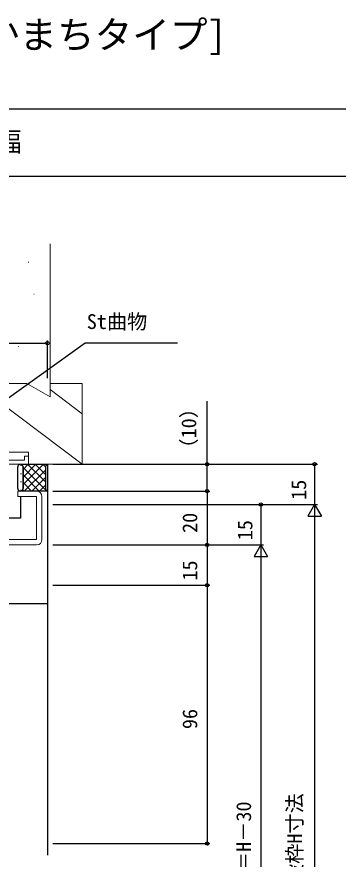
# Model space of a CAD drawing. Units: millimetres, scale not verified. Extents: x -437 to 438, y -281 to 278.
# Drawn here: x -215.3 to -95.9, y -34.7 to 278.4 of the extents above; entities that cross this region are included whole.
import ezdxf
from ezdxf.enums import TextEntityAlignment as Align

# ---------------------------------------------------------------- set-up
doc = ezdxf.new("R2010")
doc.units = ezdxf.units.MM
doc.header["$LTSCALE"] = 2
for name, color, linetype in [('0-2_USER1', 3, 'Continuous'), ('0-4_YKK_12', 2, 'Continuous'), ('0-5_YKK_13', 4, 'Continuous'), ('0-7_YKK_D', 6, 'Continuous'), ('0-8_YKK_ZWAK', 7, 'Continuous')]:
    doc.layers.add(name, color=color, linetype=linetype)
doc.layers.add('0-3_YKK_11', color=7, linetype='Continuous', lineweight=18)
doc.layers.add('0-9_YSS_K', color=3, linetype='Continuous', lineweight=18)
doc.styles.add('ＭＳ ゴシック', font='')
doc.styles.get('ＭＳ ゴシック').set_extended_font_data('MS Gothic')

msp = doc.modelspace()

# ---------------------------------------------------------------- linework, layer by layer
at = {"layer": '0-3_YKK_11', "color": 4}
msp.add_lwpolyline([(-289.495, 115.903), (-289.495, 140.583), (-284.995, 140.583), (-284.995, 142.083), (-290.995, 142.083), (-290.995, 112.083), (-252.495, 115.451), (-252.495, 97.083), (-230.995, 97.083), (-230.995, 112.083), (-210.995, 112.083), (-210.995, 115.083), (-212.495, 115.083), (-212.495, 113.583), (-230.995, 113.583), (-230.995, 142.083), (-236.995, 142.083), (-236.995, 140.583), (-232.495, 140.583), (-232.495, 100.583)], dxfattribs=at)
at = {"layer": '0-4_YKK_12'}
for p, q in [((-203.995, 112.083), (-203.995, -33.215)), ((-203.995, 102.085), (-213.995, 102.085))]:
    msp.add_line(p, q, dxfattribs=at)
msp.add_lwpolyline([(-213.995, 100.085), (-213.995, 92.085), (-254.17, 92.085)], dxfattribs=at)
at = {"layer": '0-5_YKK_13'}
for p, q in [((-214.995, 103.085), (-214.995, 111.083)), ((-213.995, 112.083), (-213.995, 112.083)), ((-213.915, 111.673), (-213.915, 111.473)), ((-213.901, 112.079), (-213.896, 112.083)), ((-212.995, 110.156), (-211.068, 112.083)), ((-212.995, 107.328), (-208.239, 112.083)), ((-212.995, 104.499), (-205.411, 112.083)), ((-212.995, 111.083), (-212.995, 103.085)), ((-212.995, 103.085), (-212.995, 111.083)), ((-212.995, 110.906), (-204.174, 102.085)), ((-212.581, 102.085), (-204.745, 109.921)), ((-211.344, 112.083), (-204.745, 105.484)), ((-208.515, 112.083), (-204.745, 108.312)), ((-205.687, 112.083), (-204.745, 111.141)), ((-213.915, 108.643), (-213.915, 108.443)), ((-212.995, 108.077), (-207.003, 102.085)), ((-209.752, 102.085), (-204.745, 107.092)), ((-213.915, 105.613), (-213.915, 105.413)), ((-212.995, 105.249), (-209.831, 102.085)), ((-206.924, 102.085), (-204.745, 104.264)), ((-213.995, 102.085), (-213.995, 102.085)), ((-213.915, 102.583), (-213.915, 102.383)), ((-213.14, 102.566), (-212.659, 102.085)), ((-204.095, 102.085), (-204.045, 102.135))]:
    msp.add_line(p, q, dxfattribs=at)
for points in [[(-203.995, 112.083), (-204.745, 111.333), (-204.745, 102.835), (-203.995, 102.085), (-213.995, 102.085)], [(-213.995, 112.083), (-203.995, 112.083), (-204.745, 111.333), (-204.745, 102.835), (-203.995, 102.085)]]:
    msp.add_lwpolyline(points, dxfattribs=at)
for centre, start, end in [((-213.995, 111.083), 90, 180), ((-213.995, 111.083), 0, 90), ((-213.995, 111.083), 0, 90), ((-213.995, 103.085), 180, 270), ((-213.995, 103.085), 270, 0), ((-213.995, 103.085), 270, 0)]:
    msp.add_arc(centre, 1, start, end, dxfattribs=at)
at = {"layer": '0-7_YKK_D'}
for p, q in [((-230.995, 157.083), (-203.995, 157.083)), ((-203.995, 144.083), (-203.995, 158.083)), ((-201.995, 112.085), (-103.618, 112.085)), ((-201.995, 112.083), (-143.618, 112.083)), ((-104.618, 112.085), (-104.618, 97.085)), ((-201.995, 102.085), (-143.618, 102.085)), ((-201.995, 102.085), (-143.618, 102.085)), ((-144.618, 102.085), (-144.618, 82.085)), ((-201.995, 97.085), (-103.618, 97.085)), ((-201.995, 97.085), (-123.618, 97.085)), ((-201.995, 97.085), (-103.618, 97.085)), ((-124.618, 97.085), (-124.618, 82.085)), ((-104.618, 97.085), (-107.118, 92.755)), ((-104.618, 97.085), (-102.118, 92.755)), ((-104.618, 97.085), (-104.618, 88.425)), ((-107.118, 92.755), (-102.118, 92.755)), ((-104.618, 92.085), (-104.618, -133.515)), ((-201.995, 82.085), (-123.618, 82.085)), ((-201.995, 82.085), (-123.618, 82.085)), ((-201.995, 82.085), (-143.618, 82.085)), ((-201.995, 82.085), (-143.618, 82.085)), ((-144.618, 82.085), (-144.618, 67.085)), ((-124.618, 82.085), (-127.118, 77.755)), ((-124.618, 82.085), (-122.118, 77.755)), ((-124.618, 82.085), (-124.618, 73.425)), ((-127.118, 77.755), (-122.118, 77.755)), ((-124.618, 77.085), (-124.618, -118.515)), ((-201.995, 67.085), (-143.618, 67.085)), ((-201.995, 67.085), (-143.618, 67.085)), ((-144.618, 67.085), (-144.618, -28.915)), ((-201.995, -28.915), (-143.618, -28.915))]:
    msp.add_line(p, q, dxfattribs=at)
for points in [[(-257.395, 108.843), (-255.321, 110.328), (-189.92, 157.155), (-155.603, 157.155)], [(-144.618, 102.085), (-144.618, 112.083), (-144.618, 135.488)], [(-253.921, 82.085), (-252.627, 79.888), (-241.089, 60.3), (-203.874, 60.3)]]:
    msp.add_lwpolyline(points, dxfattribs=at)
for centre in [(-203.995, 157.083), (-144.618, 112.083), (-104.618, 112.085), (-144.618, 102.085), (-144.618, 102.085), (-124.618, 97.085), (-144.618, 82.085), (-144.618, 82.085), (-144.618, 67.085), (-144.618, 67.085), (-144.618, -28.915)]:
    msp.add_circle(centre, 0.637, dxfattribs=at)
at = {"layer": '0-8_YKK_ZWAK'}
for p, q in [((438.2, 244), (-436.8, 244)), ((438.2, 219), (-436.8, 219))]:
    msp.add_line(p, q, dxfattribs=at)
at = {"layer": '0-9_YSS_K'}
for p, q in [((-202.995, 142.083), (-202.995, 194)), ((-211.077, 187.182), (-210.877, 187.182)), ((-209.053, 175.292), (-208.853, 175.292)), ((-214.872, 155.811), (-214.672, 155.811)), ((-230.995, 142.083), (-190.995, 112.083)), ((-211.59, 142.083), (-230.995, 142.083)), ((-190.995, 142.083), (-202.995, 142.083)), ((-190.995, 112.083), (-190.995, 142.083)), ((-202.995, 139.833), (-190.995, 130.833)), ((-210.995, 116.583), (-230.995, 116.583))]:
    msp.add_line(p, q, dxfattribs=at)
at = {"layer": '0-9_YSS_K', "color": 211}
msp.add_line((-205.995, 84.085), (-205.995, 100.085), dxfattribs=at)
at = {"layer": '0-9_YSS_K'}
for points in [[(-211.59, 142.083), (-202.995, 137.12), (-202.995, 142.083)], [(-210.995, 116.583), (-210.995, 112.083), (-190.995, 112.083)]]:
    msp.add_lwpolyline(points, dxfattribs=at)
at = {"layer": '0-9_YSS_K', "color": 211}
for points in [[(-207.995, 102.085), (-214.995, 102.085), (-214.995, 100.085)], [(-214.995, 100.085), (-207.995, 100.085), (-207.995, 84.085), (-258.995, 84.085), (-258.995, 82.085), (-207.995, 82.085)]]:
    msp.add_lwpolyline(points, dxfattribs=at)
for centre, start, end in [((-207.995, 100.085), 0, 90), ((-207.995, 84.085), 270, 0)]:
    msp.add_arc(centre, 2, start, end, dxfattribs=at)

# ---------------------------------------------------------------- texts
at = {"layer": '0-2_USER1', "style": 'ＭＳ ゴシック'}
for s, height, p in [('EXIMA31 カバー工法 片開きドア[かまちタイプ]', 10.26, (-438.149, 263.54)), ('Bタイプ／35㎜溝幅', 7.331, (-298.481, 226.131))]:
    msp.add_text(s, height=height, dxfattribs=at).set_placement(p, align=Align.BOTTOM_LEFT)
at = {"layer": '0-7_YKK_D', "style": 'ＭＳ ゴシック'}
msp.add_text('St曲物', height=5.499, dxfattribs=at).set_placement((-189.332, 160.691), align=Align.BOTTOM_LEFT)
for s, p in [('（10）', (-147.013, 114.173)), ('15', (-106.118, 98.832)), ('20', (-146.618, 86.545)), ('15', (-126.118, 83.832)), ('15', (-146.618, 68.832)), ('96', (-146.618, 13.63)), ('既設枠H寸法', (-107.641, -51.461)), ('Hn＝H－30', (-126.618, -46.986))]:
    msp.add_text(s, height=5.499, rotation=90, dxfattribs=at).set_placement(p, align=Align.BOTTOM_LEFT)

doc.saveas('drawing.dxf')
